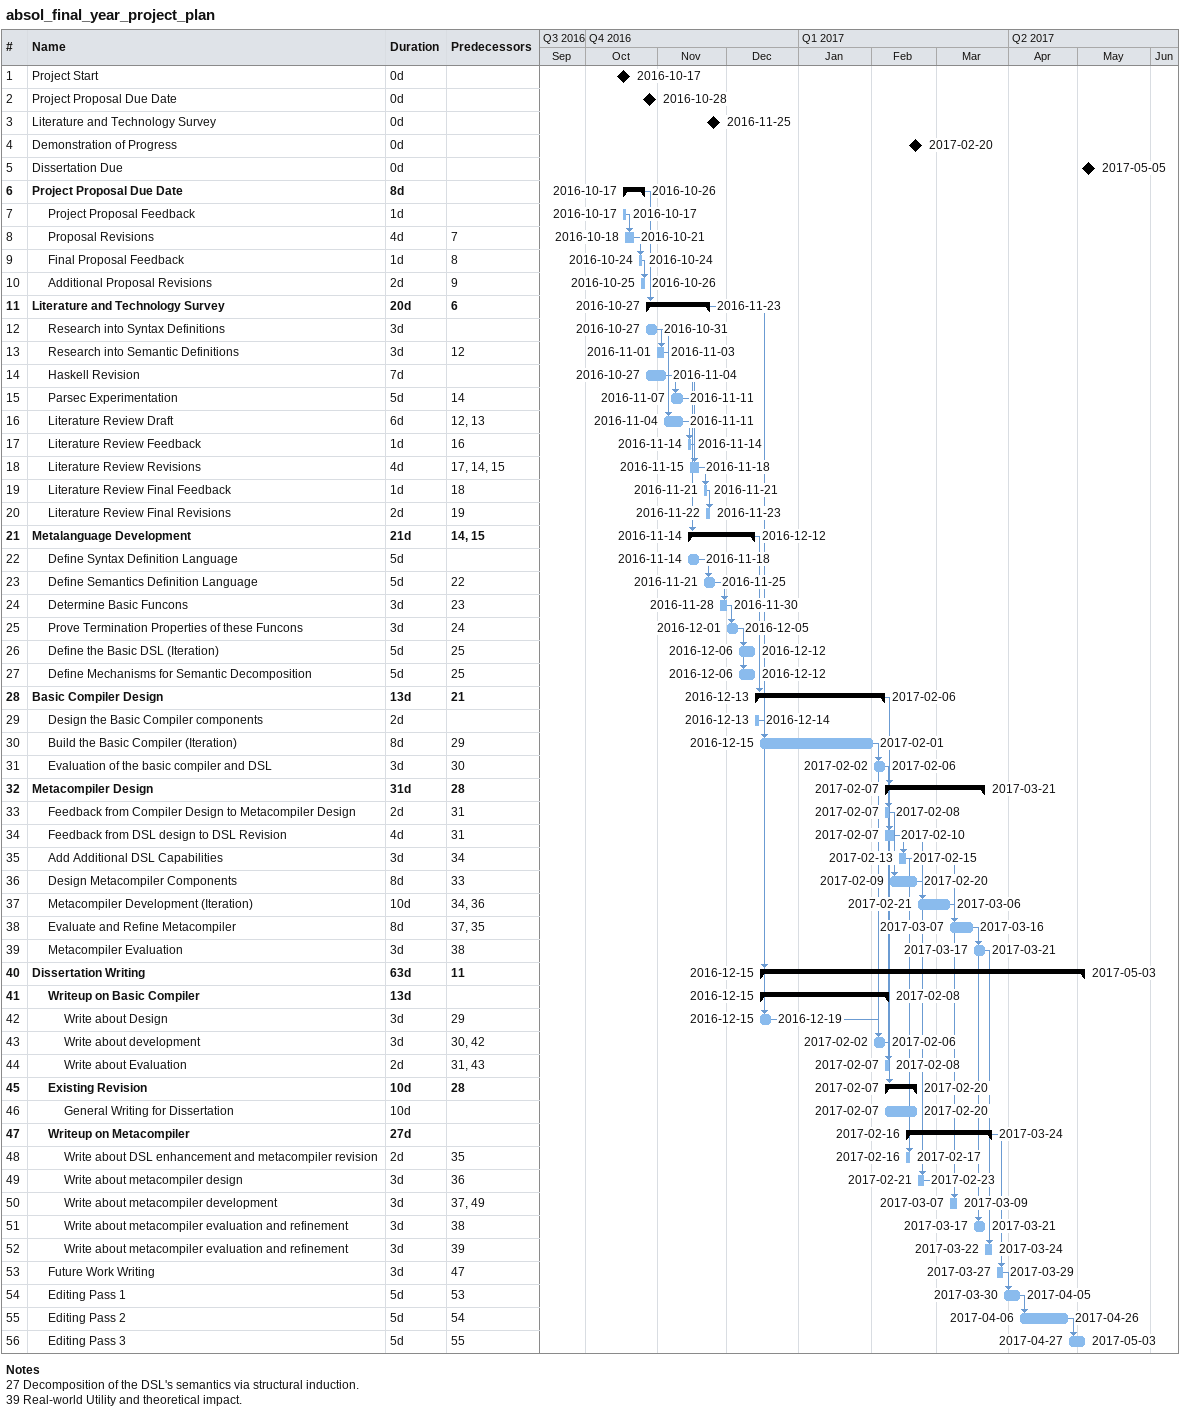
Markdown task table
absol_final_year_project_plan

| ID | Level | Task | Duration | Start | Finish | Predecessors |
|---|---|---|---|---|---|---|
| 1 | 1 | Project Start | 0d | 2016-10-17 | 2016-10-17 |  |
| 2 | 1 | Project Proposal Due Date | 0d | 2016-10-28 | 2016-10-28 |  |
| 3 | 1 | Literature and Technology Survey | 0d | 2016-11-25 | 2016-11-25 |  |
| 4 | 1 | Demonstration of Progress | 0d | 2017-02-20 | 2017-02-20 |  |
| 5 | 1 | Dissertation Due | 0d | 2017-05-05 | 2017-05-05 |  |
| 6 | 1 | **Project Proposal Due Date** | 8d | 2016-10-17 | 2016-10-26 |  |
| 7 | 2 | Project Proposal Feedback | 1d | 2016-10-17 | 2016-10-17 |  |
| 8 | 2 | Proposal Revisions | 4d | 2016-10-18 | 2016-10-21 | 7 |
| 9 | 2 | Final Proposal Feedback | 1d | 2016-10-24 | 2016-10-24 | 8 |
| 10 | 2 | Additional Proposal Revisions | 2d | 2016-10-25 | 2016-10-26 | 9 |
| 11 | 1 | **Literature and Technology Survey** | 20d | 2016-10-27 | 2016-11-23 | 6 |
| 12 | 2 | Research into Syntax Definitions | 3d | 2016-10-27 | 2016-10-31 |  |
| 13 | 2 | Research into Semantic Definitions | 3d | 2016-11-01 | 2016-11-03 | 12 |
| 14 | 2 | Haskell Revision | 7d | 2016-10-27 | 2016-11-04 |  |
| 15 | 2 | Parsec Experimentation | 5d | 2016-11-07 | 2016-11-11 | 14 |
| 16 | 2 | Literature Review Draft | 6d | 2016-11-04 | 2016-11-11 | 12, 13 |
| 17 | 2 | Literature Review Feedback | 1d | 2016-11-14 | 2016-11-14 | 16 |
| 18 | 2 | Literature Review Revisions | 4d | 2016-11-15 | 2016-11-18 | 17, 14, 15 |
| 19 | 2 | Literature Review Final Feedback | 1d | 2016-11-21 | 2016-11-21 | 18 |
| 20 | 2 | Literature Review Final Revisions | 2d | 2016-11-22 | 2016-11-23 | 19 |
| 21 | 1 | **Metalanguage Development** | 21d | 2016-11-14 | 2016-12-12 | 14, 15 |
| 22 | 2 | Define Syntax Definition Language | 5d | 2016-11-14 | 2016-11-18 |  |
| 23 | 2 | Define Semantics Definition Language | 5d | 2016-11-21 | 2016-11-25 | 22 |
| 24 | 2 | Determine Basic Funcons | 3d | 2016-11-28 | 2016-11-30 | 23 |
| 25 | 2 | Prove Termination Properties of these Funcons | 3d | 2016-12-01 | 2016-12-05 | 24 |
| 26 | 2 | Define the Basic DSL (Iteration) | 5d | 2016-12-06 | 2016-12-12 | 25 |
| 27 | 2 | Define Mechanisms for Semantic Decomposition | 5d | 2016-12-06 | 2016-12-12 | 25 |
| 28 | 1 | **Basic Compiler Design** | 13d | 2016-12-13 | 2017-02-06 | 21 |
| 29 | 2 | Design the Basic Compiler components | 2d | 2016-12-13 | 2016-12-14 |  |
| 30 | 2 | Build the Basic Compiler (Iteration) | 8d | 2016-12-15 | 2017-02-01 | 29 |
| 31 | 2 | Evaluation of the basic compiler and DSL | 3d | 2017-02-02 | 2017-02-06 | 30 |
| 32 | 1 | **Metacompiler Design** | 31d | 2017-02-07 | 2017-03-21 | 28 |
| 33 | 2 | Feedback from Compiler Design to Metacompiler Design | 2d | 2017-02-07 | 2017-02-08 | 31 |
| 34 | 2 | Feedback from DSL design to DSL Revision | 4d | 2017-02-07 | 2017-02-10 | 31 |
| 35 | 2 | Add Additional DSL Capabilities | 3d | 2017-02-13 | 2017-02-15 | 34 |
| 36 | 2 | Design Metacompiler Components | 8d | 2017-02-09 | 2017-02-20 | 33 |
| 37 | 2 | Metacompiler Development (Iteration) | 10d | 2017-02-21 | 2017-03-06 | 34, 36 |
| 38 | 2 | Evaluate and Refine Metacompiler | 8d | 2017-03-07 | 2017-03-16 | 37, 35 |
| 39 | 2 | Metacompiler Evaluation | 3d | 2017-03-17 | 2017-03-21 | 38 |
| 40 | 1 | **Dissertation Writing** | 63d | 2016-12-15 | 2017-05-03 | 11 |
| 41 | 2 | **Writeup on Basic Compiler** | 13d | 2016-12-15 | 2017-02-08 |  |
| 42 | 3 | Write about Design | 3d | 2016-12-15 | 2016-12-19 | 29 |
| 43 | 3 | Write about development | 3d | 2017-02-02 | 2017-02-06 | 30, 42 |
| 44 | 3 | Write about Evaluation | 2d | 2017-02-07 | 2017-02-08 | 31, 43 |
| 45 | 2 | **Existing Revision** | 10d | 2017-02-07 | 2017-02-20 | 28 |
| 46 | 3 | General Writing for Dissertation | 10d | 2017-02-07 | 2017-02-20 |  |
| 47 | 2 | **Writeup on Metacompiler** | 27d | 2017-02-16 | 2017-03-24 |  |
| 48 | 3 | Write about DSL enhancement and metacompiler revision | 2d | 2017-02-16 | 2017-02-17 | 35 |
| 49 | 3 | Write about metacompiler design | 3d | 2017-02-21 | 2017-02-23 | 36 |
| 50 | 3 | Write about metacompiler development | 3d | 2017-03-07 | 2017-03-09 | 37, 49 |
| 51 | 3 | Write about metacompiler evaluation and refinement | 3d | 2017-03-17 | 2017-03-21 | 38 |
| 52 | 3 | Write about metacompiler evaluation and refinement | 3d | 2017-03-22 | 2017-03-24 | 39 |
| 53 | 2 | Future Work Writing | 3d | 2017-03-27 | 2017-03-29 | 47 |
| 54 | 2 | Editing Pass 1 | 5d | 2017-03-30 | 2017-04-05 | 53 |
| 55 | 2 | Editing Pass 2 | 5d | 2017-04-06 | 2017-04-26 | 54 |
| 56 | 2 | Editing Pass 3 | 5d | 2017-04-27 | 2017-05-03 | 55 |

Notes
- 27: Decomposition of the DSL's semantics via structural induction.
- 39: Real-world Utility and theoretical impact.
